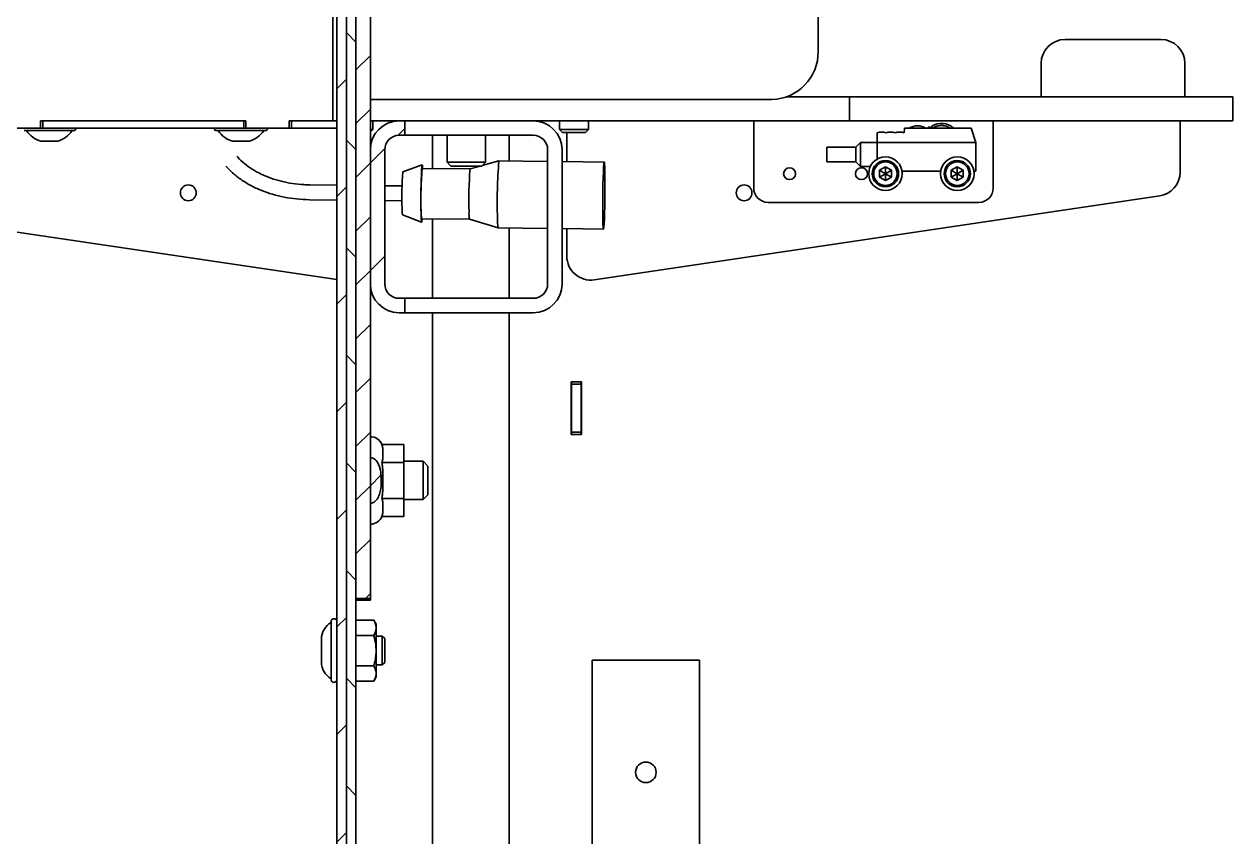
# Paper-space layout 'Blatt1' of a CAD drawing. Header units: millimetres. Extents: x 0 to 1189, y 0 to 841.
# Drawn here: x 403.3 to 453.8, y 584.4 to 618.3 of the extents above; entities that cross this region are included whole.
import ezdxf

# ---------------------------------------------------------------- set-up
doc = ezdxf.new("R2010")
doc.units = ezdxf.units.MM

# ---------------------------------------------------------------- blocks, each defined once
blk = doc.blocks.new('SW_HATCH_0')
at = {"color": 0, "linetype": 'Continuous', "lineweight": 18}
for p, q in [((-1.368, -3.903), (-0.968, -4.303)), ((-0.368, -4.858), (-0.968, -5.458)), ((-1.368, -5.858), (-1.768, -6.258)), ((-0.368, -7.103), (-0.968, -7.703)), ((1.074, -7.906), (0.783, -8.197)), ((-1.368, -8.393), (-0.968, -8.793)), ((0.234, -8.746), (-0.368, -9.348)), ((-0.368, -9.348), (-0.968, -9.948)), ((-1.368, -10.348), (-1.768, -10.748)), ((-0.368, -11.593), (-0.968, -12.193)), ((-1.368, -12.883), (-0.968, -13.283)), ((0.232, -13.238), (-0.368, -13.838)), ((-0.368, -13.838), (-0.968, -14.438)), ((-1.368, -14.838), (-1.768, -15.238)), ((-0.368, -16.083), (-0.968, -16.683)), ((-1.368, -17.373), (-0.968, -17.773)), ((-0.368, -18.329), (-0.968, -18.929)), ((-1.368, -19.329), (-1.768, -19.729)), ((-0.368, -20.574), (-0.968, -21.174)), ((-1.368, -21.863), (-0.968, -22.263)), ((0.076, -22.375), (-0.368, -22.819)), ((-0.368, -22.819), (-0.968, -23.419)), ((-1.368, -23.819), (-1.768, -24.219)), ((-0.368, -25.064), (-0.968, -25.664)), ((-1.368, -26.353), (-0.968, -26.753)), ((-0.368, -27.309), (-0.575, -27.516)), ((-1.368, -28.309), (-1.768, -28.709)), ((-1.368, -30.843), (-0.968, -31.243)), ((-1.368, -32.799), (-1.768, -33.199)), ((-1.368, -35.334), (-0.968, -35.734)), ((-1.368, -37.289), (-1.768, -37.689))]:
    blk.add_line(p, q, dxfattribs=at)

psp = doc.layouts.new('Blatt1')

# ---------------------------------------------------------------- linework, layer by layer
at = {"color": 7, "linetype": 'Continuous', "lineweight": 35}
for p, q in [((416.356, 737.232), (416.356, 417.724)), ((416.756, 737.232), (416.756, 417.615)), ((416.756, 460.032), (416.756, 660.232)), ((417.156, 460.032), (417.156, 660.232)), ((416.187, 614.232), (416.187, 637.232)), ((436.447, 617.132), (436.447, 636.532)), ((417.156, 594.312), (417.156, 626.153)), ((417.756, 594.312), (417.756, 626.153)), ((450.756, 617.632), (446.756, 617.632)), ((445.756, 616.632), (445.756, 615.232)), ((451.756, 615.232), (451.756, 616.632)), ((417.756, 615.132), (434.516, 615.132)), ((436.586, 615.232), (435.119, 615.232)), ((436.586, 615.232), (437.756, 615.232)), ((437.756, 615.232), (437.756, 614.232)), ((437.756, 615.232), (439.756, 615.232)), ((448.937, 615.232), (439.756, 615.232)), ((448.937, 615.232), (449.767, 615.232)), ((452.586, 615.232), (449.767, 615.232)), ((452.586, 615.232), (453.756, 615.232)), ((453.756, 615.232), (453.756, 614.232)), ((403.988, 614.232), (412.562, 614.232)), ((403.988, 613.932), (403.988, 614.232)), ((404.079, 613.932), (404.079, 614.232)), ((412.471, 614.232), (404.079, 614.232)), ((412.471, 614.232), (412.471, 613.932)), ((412.562, 613.932), (412.562, 614.232)), ((414.374, 614.232), (416.187, 614.232)), ((414.374, 613.932), (414.374, 614.232)), ((414.465, 613.932), (414.465, 614.232)), ((416.356, 614.232), (414.465, 614.232)), ((417.85, 614.232), (417.756, 614.232)), ((418.705, 614.232), (417.85, 614.232)), ((417.856, 613.872), (417.856, 614.232)), ((418.705, 614.232), (418.956, 614.232)), ((419.198, 614.232), (418.956, 614.232)), ((419.198, 613.632), (419.198, 614.232)), ((419.198, 614.232), (424.556, 614.232)), ((424.556, 614.232), (424.822, 614.232)), ((425.652, 614.232), (424.822, 614.232)), ((436.586, 614.232), (425.652, 614.232)), ((425.656, 614.232), (425.656, 613.872)), ((426.856, 613.872), (426.856, 614.232)), ((433.756, 614.232), (433.756, 613.432)), ((437.756, 614.232), (436.586, 614.232)), ((437.868, 614.232), (437.756, 614.232)), ((437.868, 614.232), (443.756, 614.232)), ((441.196, 614.013), (441.196, 613.932)), ((443.756, 613.432), (443.756, 614.232)), ((448.937, 614.232), (443.756, 614.232)), ((449.767, 614.232), (448.937, 614.232)), ((452.586, 614.232), (449.767, 614.232)), ((451.556, 614.232), (451.556, 612.095)), ((453.756, 614.232), (452.586, 614.232)), ((403.988, 613.932), (402.176, 613.932)), ((404.356, 613.832), (403.306, 613.832)), ((404.079, 613.932), (403.988, 613.932)), ((412.471, 613.932), (404.079, 613.932)), ((405.406, 613.832), (404.356, 613.832)), ((412.356, 613.832), (411.306, 613.832)), ((413.406, 613.832), (412.356, 613.832)), ((412.562, 613.932), (412.471, 613.932)), ((414.374, 613.932), (412.562, 613.932)), ((414.465, 613.932), (414.374, 613.932)), ((416.356, 613.932), (414.465, 613.932)), ((417.756, 613.772), (417.856, 613.872)), ((417.756, 613.872), (417.856, 613.872)), ((419.198, 613.632), (418.956, 613.632)), ((419.198, 613.632), (424.556, 613.632)), ((420.356, 612.248), (420.356, 613.632)), ((420.956, 613.632), (420.956, 612.506)), ((422.556, 612.506), (422.556, 613.632)), ((423.556, 612.563), (423.556, 613.632)), ((425.656, 613.872), (425.776, 613.752)), ((425.656, 613.872), (426.256, 613.872)), ((425.776, 613.752), (426.256, 613.752)), ((425.956, 612.536), (425.956, 613.752)), ((426.256, 613.872), (426.856, 613.872)), ((426.256, 613.752), (426.736, 613.752)), ((426.736, 613.752), (426.856, 613.872)), ((438.916, 613.332), (438.916, 613.736)), ((440.035, 613.732), (440.056, 613.932)), ((440.056, 613.932), (442.836, 613.932)), ((441.036, 613.932), (441.036, 613.972)), ((441.036, 613.972), (441.136, 613.972)), ((441.136, 613.972), (441.136, 613.932)), ((442.836, 613.932), (443.036, 613.332)), ((404.356, 613.392), (404.006, 613.392)), ((404.706, 613.392), (404.356, 613.392)), ((412.356, 613.392), (412.006, 613.392)), ((412.706, 613.392), (412.356, 613.392)), ((417.756, 613.032), (417.756, 607.432)), ((418.356, 613.032), (418.356, 607.432)), ((425.156, 613.032), (425.156, 607.432)), ((425.756, 613.032), (425.756, 607.432)), ((433.756, 611.432), (433.756, 613.432)), ((438.016, 613.132), (436.816, 613.132)), ((436.816, 613.132), (436.816, 612.832)), ((438.216, 613.332), (438.016, 613.132)), ((438.016, 613.132), (438.016, 612.532)), ((438.916, 613.332), (438.216, 613.332)), ((438.216, 613.332), (438.216, 612.832)), ((438.916, 613.332), (443.036, 613.332)), ((438.916, 612.644), (438.916, 613.332)), ((443.036, 613.332), (443.036, 612.132)), ((443.756, 611.432), (443.756, 613.432)), ((420.956, 612.506), (421.11, 612.352)), ((420.956, 612.506), (421.063, 612.506)), ((421.063, 612.506), (422.556, 612.506)), ((422.403, 612.352), (422.556, 612.506)), ((423.121, 612.567), (422.422, 612.372)), ((425.156, 612.545), (423.121, 612.567)), ((427.518, 612.519), (425.756, 612.538)), ((436.816, 612.832), (436.816, 612.532)), ((436.816, 612.532), (438.016, 612.532)), ((438.016, 612.532), (438.216, 612.332)), ((438.216, 612.832), (438.216, 612.332)), ((419.92, 612.403), (419.117, 612.111)), ((421.918, 612.231), (419.919, 612.253)), ((421.196, 612.352), (421.11, 612.352)), ((422.403, 612.352), (421.196, 612.352)), ((422.353, 612.352), (421.917, 612.231)), ((438.216, 612.332), (438.624, 612.332)), ((439.256, 612.321), (439.006, 612.177)), ((439.006, 611.888), (439.006, 612.177)), ((439.256, 612.032), (439.006, 612.177)), ((439.256, 612.032), (439.006, 611.888)), ((439.506, 612.177), (439.256, 612.321)), ((439.256, 612.321), (439.256, 612.032)), ((439.506, 612.177), (439.256, 612.032)), ((439.506, 611.888), (439.256, 612.032)), ((439.256, 612.032), (439.256, 611.744)), ((439.506, 612.177), (439.506, 611.888)), ((441.563, 612.132), (439.949, 612.132)), ((442.256, 612.321), (442.006, 612.177)), ((442.006, 611.888), (442.006, 612.177)), ((442.256, 612.032), (442.006, 612.177)), ((442.256, 612.032), (442.006, 611.888)), ((442.506, 612.177), (442.256, 612.321)), ((442.256, 612.321), (442.256, 612.032)), ((442.506, 612.177), (442.256, 612.032)), ((442.256, 612.032), (442.256, 611.744)), ((442.506, 611.888), (442.256, 612.032)), ((442.506, 612.177), (442.506, 611.888)), ((443.036, 612.132), (442.949, 612.132)), ((416.356, 611.552), (415.225, 611.565)), ((419.084, 611.522), (418.356, 611.53)), ((439.256, 611.744), (439.006, 611.888)), ((439.256, 611.744), (439.506, 611.888)), ((442.256, 611.744), (442.006, 611.888)), ((442.256, 611.744), (442.506, 611.888)), ((392.809, 611.106), (416.356, 607.611)), ((450.703, 611.106), (427.103, 607.603)), ((415.218, 610.945), (416.356, 610.932)), ((418.356, 610.91), (419.077, 610.902)), ((434.356, 610.832), (443.156, 610.832)), ((419.097, 610.312), (419.894, 610.003)), ((419.896, 610.153), (421.895, 610.131)), ((420.356, 606.832), (420.356, 610.148)), ((421.894, 610.131), (423.09, 609.768)), ((423.09, 609.768), (425.156, 609.745)), ((423.556, 606.832), (423.556, 609.762)), ((425.756, 609.738), (427.488, 609.719)), ((425.956, 608.592), (425.956, 609.736)), ((418.956, 606.832), (419.198, 606.832)), ((424.556, 606.832), (419.198, 606.832)), ((419.198, 606.232), (419.198, 606.832)), ((418.956, 606.232), (419.198, 606.232)), ((419.198, 606.232), (424.556, 606.232)), ((420.356, 436.632), (420.356, 606.232)), ((423.556, 436.686), (423.556, 606.232)), ((426.576, 603.352), (426.136, 603.352)), ((426.136, 603.352), (426.136, 601.152)), ((426.156, 603.352), (426.156, 603.252)), ((426.556, 603.252), (426.156, 603.252)), ((426.156, 603.252), (426.156, 601.252)), ((426.556, 603.352), (426.556, 603.252)), ((426.556, 601.252), (426.556, 603.252)), ((426.576, 601.152), (426.576, 603.352)), ((426.136, 601.152), (426.576, 601.152)), ((426.556, 601.252), (426.156, 601.252)), ((426.156, 601.252), (426.156, 601.152)), ((426.556, 601.252), (426.556, 601.152)), ((418.238, 600.734), (419.156, 600.734)), ((418.276, 600.415), (418.276, 600.301)), ((419.156, 600.734), (419.156, 599.983)), ((417.756, 598.282), (417.756, 600.182)), ((418.238, 599.983), (419.156, 599.983)), ((419.956, 600.032), (419.156, 600.032)), ((419.156, 599.983), (419.156, 598.482)), ((420.156, 599.832), (419.956, 600.032)), ((419.956, 598.432), (419.956, 600.032)), ((418.276, 599.347), (418.276, 599.118)), ((420.156, 599.832), (420.156, 598.632)), ((418.238, 598.482), (419.156, 598.482)), ((419.156, 598.482), (419.156, 597.731)), ((419.156, 598.432), (419.956, 598.432)), ((419.956, 598.432), (420.156, 598.632)), ((418.276, 598.164), (418.276, 598.05)), ((418.238, 597.731), (419.156, 597.731)), ((417.756, 594.312), (417.156, 594.312)), ((417.756, 594.312), (417.756, 594.232)), ((417.756, 594.232), (417.156, 594.232)), ((416.116, 591.087), (416.116, 593.339)), ((417.156, 593.403), (417.898, 593.403)), ((417.996, 593.232), (417.898, 593.403)), ((417.996, 593.085), (417.996, 593.232)), ((417.996, 592.132), (417.996, 593.085)), ((415.716, 591.717), (415.716, 592.612)), ((417.156, 592.767), (417.898, 592.767)), ((418.256, 592.732), (417.996, 592.732)), ((418.356, 592.632), (418.256, 592.732)), ((418.256, 591.613), (418.256, 592.732)), ((418.356, 592.632), (418.356, 591.699)), ((417.996, 591.18), (417.996, 592.132)), ((415.716, 591.652), (415.716, 591.717)), ((417.156, 591.497), (417.898, 591.497)), ((417.996, 591.532), (418.256, 591.532)), ((418.256, 591.532), (418.356, 591.632)), ((418.256, 591.532), (418.256, 591.613)), ((418.356, 591.699), (418.356, 591.632)), ((427.014, 591.732), (427.014, 563.13)), ((427.114, 591.732), (427.014, 591.732)), ((431.398, 591.732), (427.114, 591.732)), ((431.398, 591.732), (431.498, 591.732)), ((431.498, 563.132), (431.498, 591.732)), ((416.116, 590.925), (416.116, 591.087)), ((417.156, 590.862), (417.898, 590.862)), ((417.898, 590.862), (417.996, 591.032)), ((417.996, 591.032), (417.996, 591.18))]:
    psp.add_line(p, q, dxfattribs=at)
at = {"color": 7, "linetype": 'Continuous', "lineweight": 35, "flags": 128}
for points in [[(427.457, 610.368), (427.461, 610.124), (427.466, 609.93), (427.474, 609.795), (427.483, 609.727), (427.493, 609.728), (427.503, 609.8), (427.514, 609.937), (427.524, 610.134), (427.533, 610.38), (427.54, 610.663), (427.546, 610.969), (427.549, 611.282), (427.55, 611.588), (427.549, 611.869), (427.545, 612.113), (427.54, 612.308), (427.532, 612.442), (427.523, 612.511), (427.513, 612.509), (427.503, 612.438), (427.492, 612.301), (427.482, 612.104), (427.473, 611.858), (427.466, 611.575), (427.46, 611.269), (427.457, 610.955), (427.456, 610.65), (427.457, 610.368)], [(419.937, 612.252), (419.935, 612.306), (419.926, 612.389), (419.917, 612.397), (419.907, 612.33), (419.897, 612.192), (419.887, 611.992), (419.879, 611.742), (419.873, 611.459), (419.869, 611.159), (419.867, 610.862), (419.868, 610.587), (419.871, 610.35)], [(419.871, 610.35), (419.877, 610.167), (419.884, 610.049), (419.893, 610.003), (419.903, 610.033), (419.913, 610.136), (419.914, 610.153)]]:
    psp.add_lwpolyline(points, dxfattribs=at)
at = {"color": 7, "linetype": 'Continuous', "lineweight": 35}
for centre, radius in [((439.256, 612.032), 0.7), ((439.256, 612.032), 0.55), ((439.256, 612.032), 0.49), ((442.256, 612.032), 0.7), ((442.256, 612.032), 0.55), ((442.256, 612.032), 0.49), ((435.256, 612.032), 0.25), ((438.256, 612.032), 0.25), ((410.156, 611.232), 0.33), ((433.356, 611.232), 0.33), ((429.256, 587.052), 0.43)]:
    psp.add_circle(centre, radius, dxfattribs=at)
for centre, radius, start, end in [((446.756, 616.632), 1, 90.0008, 179.9995), ((450.756, 616.632), 1, 0.0005, 89.9992), ((434.481, 617.099), 1.967, 271.0105, 0.9761), ((418.956, 613.032), 1.2, 89.9999, 179.9995), ((424.556, 613.032), 1.2, 0.0011, 89.9994), ((440.596, 613.37), 0.662, 58.1845, 121.7988), ((441.596, 613.404), 0.728, 46.5972, 123.3283), ((404.28, 614.396), 1.04, 212.7858, 254.7075), ((404.432, 614.396), 1.04, 285.2925, 327.2142), ((405.406, 613.882), 0.05, 270.0068, 89.9932), ((411.306, 613.882), 0.05, 90.0068, 269.9932), ((412.28, 614.396), 1.04, 212.7858, 254.7075), ((412.432, 614.396), 1.04, 285.2925, 327.2142), ((413.406, 613.882), 0.05, 270.0068, 89.9932), ((418.956, 613.032), 0.6, 90.0004, 179.999), ((424.556, 613.032), 0.6, 0.0018, 89.9988), ((439.094, 613.288), 0.482, 67.043, 111.6731), ((439.47, 613.288), 0.482, 67.0439, 112.9561), ((439.846, 613.288), 0.482, 66.9247, 112.9557), ((443.825, 610.869), 20.773, 175.3101, 181.9202), ((430.618, 611.066), 11.548, 174.8057, 182.4508), ((433.203, 611.033), 13.34, 174.7552, 182.4766), ((437.589, 610.956), 15.723, 175.351, 181.9005), ((450.556, 612.095), 1, 278.4436, 360), ((434.356, 611.432), 0.6, 180.0005, 270.0001), ((443.156, 611.432), 0.6, 269.9999, 359.9995), ((420.196, 610.514), 1.117, 177.0175, 190.4398), ((421.263, 610.396), 1.389, 177.5059, 190.0957), ((423.311, 610.376), 1.438, 177.6631, 189.8234), ((424.649, 610.075), 1.589, 176.461, 191.1451), ((426.956, 608.592), 1, 180.0008, 278.4431), ((418.956, 607.432), 1.2, 180.0003, 270.0001), ((418.956, 607.432), 0.6, 180.0005, 270.0001), ((424.556, 607.432), 0.6, 270.001, 359.9985), ((424.556, 607.432), 1.2, 270.0003, 359.9993), ((417.756, 600.537), 0.52, 22.163, 89.9987), ((417.756, 597.927), 0.52, 269.9976, 337.9125), ((416.516, 592.612), 0.8, 119.9983, 180.0023), ((416.236, 593.339), 0.12, 359.9986, 180.0014), ((416.516, 591.652), 0.8, 179.9977, 240.0017), ((416.236, 590.925), 0.12, 179.9986, 0.0014)]:
    psp.add_arc(centre, radius, start, end, dxfattribs=at)
for points, knots in [([(441.237, 613.932), (441.252, 613.942), (441.282, 613.961), (441.33, 613.985), (441.38, 614.006), (441.432, 614.022), (441.484, 614.034), (441.537, 614.041), (441.591, 614.044), (441.645, 614.042), (441.717, 614.033), (441.787, 614.016), (441.846, 613.992), (441.889, 613.972), (441.923, 613.954), (441.947, 613.938), (441.955, 613.932)], [0, 0, 0, 0, 0.06941, 0.139298, 0.210722, 0.282671, 0.352089, 0.422002, 0.493407, 0.565359, 0.634787, 0.775969, 0.847925, 0.885769, 0.961785, 1, 1, 1, 1]), ([(415.225, 611.565), (415.142, 611.567), (414.9, 611.573), (414.503, 611.615), (414.044, 611.706), (413.607, 611.838), (413.201, 612.007), (412.829, 612.21), (412.505, 612.446), (412.291, 612.63), (412.2, 612.745), (412.188, 612.76)], [0, 0, 0, 0, 0.074204, 0.216417, 0.356213, 0.492322, 0.623697, 0.749506, 0.869208, 0.982607, 1, 1, 1, 1]), ([(411.722, 612.348), (411.815, 612.25), (412.012, 612.043), (412.364, 611.775), (412.764, 611.532), (413.202, 611.328), (413.672, 611.164), (414.165, 611.044), (414.683, 610.965), (415.037, 610.951), (415.218, 610.945)], [0, 0, 0, 0, 0.104683, 0.22088, 0.341558, 0.46637, 0.594763, 0.726041, 0.859435, 1, 1, 1, 1]), ([(418.238, 600.734), (418.246, 600.708), (418.264, 600.656), (418.273, 600.576), (418.276, 600.496), (418.276, 600.442), (418.276, 600.415)], [0, 0, 0, 0, 0.252952, 0.501564, 0.750815, 1, 1, 1, 1]), ([(417.756, 598.282), (417.788, 598.286), (417.851, 598.292), (417.95, 598.349), (418.059, 598.465), (418.176, 598.729), (418.224, 599.169), (418.205, 599.596), (418.104, 599.907), (418.02, 600.049), (417.917, 600.139), (417.83, 600.178), (417.776, 600.181), (417.756, 600.182)], [0, 0, 0, 0, 0.0412858, 0.0824313, 0.1454802, 0.2465877, 0.4531861, 0.7177942, 0.7977514, 0.878178, 0.9300732, 0.9741604, 1, 1, 1, 1]), ([(418.276, 600.301), (418.276, 600.255), (418.276, 600.185), (418.268, 600.092), (418.256, 600.032), (418.243, 599.996), (418.238, 599.983)], [0, 0, 0, 0, 0.431079, 0.647814, 0.868003, 1, 1, 1, 1]), ([(418.238, 599.983), (418.246, 599.931), (418.264, 599.827), (418.273, 599.667), (418.276, 599.507), (418.276, 599.4), (418.276, 599.347)], [0, 0, 0, 0, 0.247498, 0.49683, 0.748349, 1, 1, 1, 1]), ([(418.276, 599.118), (418.276, 599.108), (418.276, 599.048), (418.276, 598.937), (418.272, 598.785), (418.263, 598.633), (418.246, 598.532), (418.238, 598.482)], [0, 0, 0, 0, 0.046189, 0.28381, 0.521504, 0.76013, 1, 1, 1, 1]), ([(418.238, 598.482), (418.246, 598.456), (418.264, 598.405), (418.273, 598.324), (418.276, 598.244), (418.276, 598.19), (418.276, 598.164)], [0, 0, 0, 0, 0.252943, 0.501564, 0.750806, 1, 1, 1, 1]), ([(418.276, 598.05), (418.276, 598.045), (418.276, 598.014), (418.276, 597.959), (418.272, 597.883), (418.263, 597.806), (418.246, 597.756), (418.238, 597.731)], [0, 0, 0, 0, 0.045731, 0.281023, 0.516629, 0.754708, 1, 1, 1, 1]), ([(417.996, 593.085), (417.996, 593.093), (417.996, 593.112), (417.992, 593.157), (417.979, 593.22), (417.958, 593.281), (417.937, 593.33), (417.918, 593.366), (417.905, 593.39), (417.898, 593.403)], [0, 0, 0, 0, 0.06717, 0.177637, 0.402116, 0.634029, 0.753844, 0.875924, 1, 1, 1, 1]), ([(417.898, 592.767), (417.925, 592.818), (417.979, 592.918), (417.991, 593.03), (417.996, 593.085)], [0, 0, 0, 0, 0.510333, 1, 1, 1, 1]), ([(417.996, 592.132), (417.993, 592.215), (417.986, 592.382), (417.945, 592.594), (417.911, 592.721), (417.898, 592.767)], [0, 0, 0, 0, 0.385729, 0.777134, 1, 1, 1, 1]), ([(417.898, 591.497), (417.919, 591.576), (417.96, 591.733), (417.991, 591.947), (417.995, 592.081), (417.996, 592.132)], [0, 0, 0, 0, 0.377657, 0.758807, 1, 1, 1, 1]), ([(417.996, 591.18), (417.996, 591.187), (417.995, 591.245), (417.972, 591.357), (417.923, 591.449), (417.898, 591.497)], [0, 0, 0, 0, 0.067296, 0.51602, 1, 1, 1, 1]), ([(417.898, 590.862), (417.905, 590.875), (417.926, 590.913), (417.956, 590.977), (417.978, 591.044), (417.99, 591.098), (417.995, 591.139), (417.996, 591.166), (417.996, 591.18)], [0, 0, 0, 0, 0.130469, 0.385645, 0.633792, 0.756433, 0.87843, 1, 1, 1, 1])]:
    psp.add_open_spline(points, degree=3, knots=knots, dxfattribs=at)

# ---------------------------------------------------------------- block references
at = {"color": 7, "linetype": 'Continuous', "lineweight": 18}
psp.add_blockref('SW_HATCH_0', (418.124, 621.827), dxfattribs=at)

doc.saveas('drawing.dxf')
